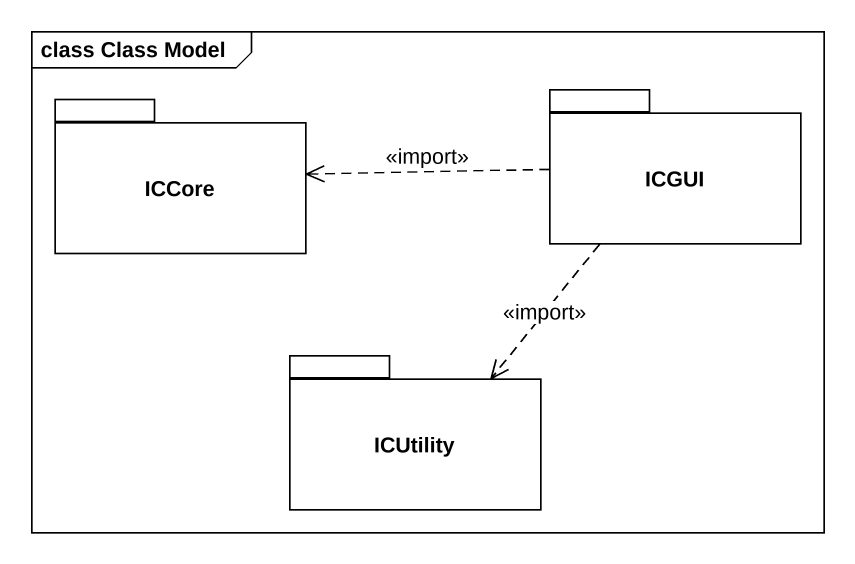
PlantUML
@startuml
mainframe class Class Model
package ICCore {
}
package ICGUI {
}
package ICUtility {
}
ICGUI .left.> ICCore : <<import>>
ICGUI ..> ICUtility : <<import>>
@enduml
